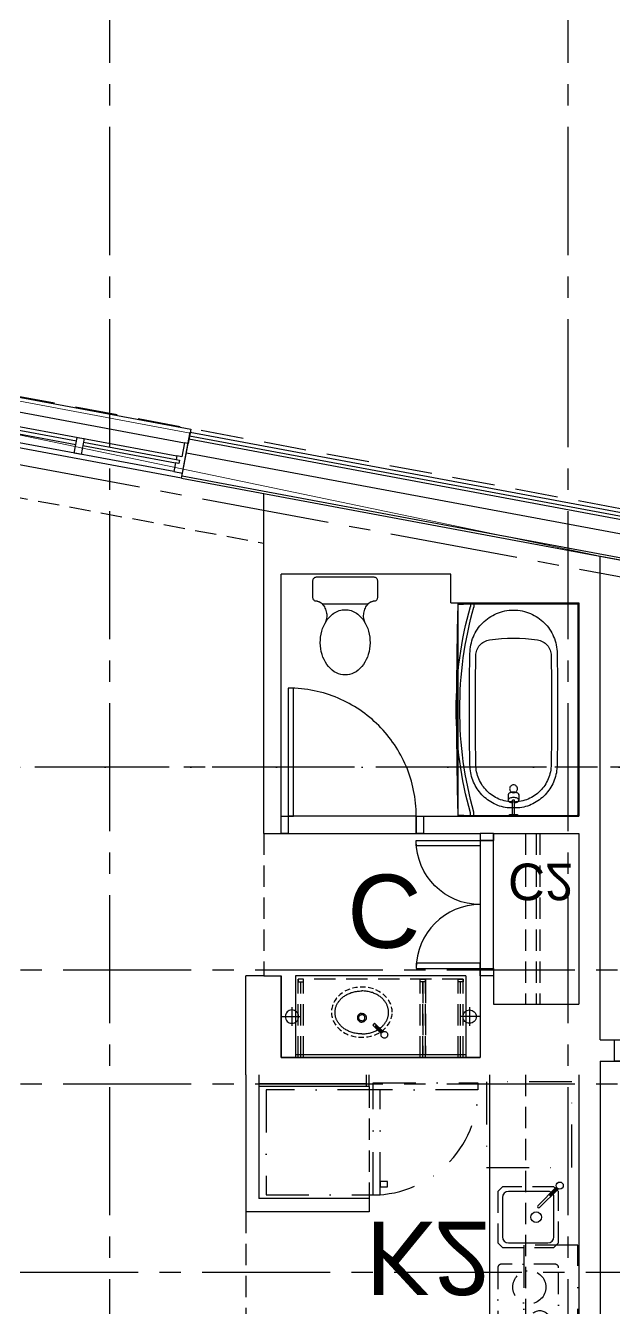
# Model space of a CAD drawing. Header units: inches. Extents: x 5931 to 10048, y 0 to 3185.
# Drawn here: x 9202.3 to 9368, y 1521.1 to 1881.8 of the extents above; entities that cross this region are included whole.
import ezdxf
from ezdxf.xclip import XClip

# ---------------------------------------------------------------- set-up
doc = ezdxf.new("R2010")
doc.units = ezdxf.units.IN
doc.header["$LTSCALE"] = 48
doc.header["$MEASUREMENT"] = 0
doc.header["$XCLIPFRAME"] = 0
for name, pattern in [('CENTER2', [1.125, 0.75, -0.125, 0.125, -0.125]), ('DASHDOT2', [0.5, 0.25, -0.125, 0, -0.125]), ('HIDDEN', [0.375, 0.25, -0.125]), ('HIDDEN2', [0.1875, 0.125, -0.0625])]:
    doc.linetypes.add(name, pattern=pattern)
for name, color, linetype in [('_0_Objects', 8, 'Continuous'), ('A-Door', 8, 'Continuous'), ('A-Door-Head', 8, 'Continuous'), ('A-Eqpm', 8, 'Continuous'), ('A-Eqpm-NIC', 8, 'DASHDOT2'), ('A-Flor-Case', 8, 'Continuous'), ('A-Flor-Case-Hidden', 8, 'HIDDEN2'), ('A-Flor-Ovhd', 8, 'HIDDEN2'), ('A-Flor-Pfix', 8, 'Continuous'), ('A-Flor-Soffit', 8, 'HIDDEN2'), ('A-Flor-Spcl', 8, 'Continuous'), ('A-Flor-Wall Mtd Fixture', 8, 'Continuous'), ('A-Glaz', 8, 'Continuous'), ('A-Glaz-Sill', 8, 'Continuous'), ('A-Grid(3-32)', 8, 'CENTER2'), ('A-Site-Setback', 8, 'HIDDEN'), ('A-Wall-Full', 8, 'Continuous'), ('A-Wall-Hatch', 8, 'Continuous'), ('Zoning Envelope', 8, 'DASHDOT2')]:
    doc.layers.add(name, color=color, linetype=linetype)
doc.layers.add('G-Anno-Nplt', color=8, linetype='Continuous', lineweight=18, plot=False)
doc.layers.add('G-Anno-View', color=8, linetype='Continuous', lineweight=18, plot=False)
doc.styles.add('G1DIM', font='arial.ttf')
doc.dimstyles.new('Aec-Arch-I-96', dxfattribs={"dimscale": 96, "dimtxt": 0.09375, "dimasz": 0.0625, "dimexe": 0.0625, "dimexo": 0.0625, "dimgap": 0.03125, "dimtad": 1, "dimdec": 3, "dimzin": 3, "dimdsep": 46, "dimlunit": 4, "dimtxsty": 'G1DIM', "dimblk": 'ARCHTICK', "dimcen": 0.09375, "dimclrd": 256, "dimclre": 256, "dimclrt": 256, "dimazin": 2, "dimtfac": 0.75, "dimtdec": 3, "dimtix": 1, "dimtmove": 2, "dimatfit": 2, "dimldrblk": 'OPEN90', "dimfxl": 0.0625, "dimtolj": 1, "dimtzin": 0, "dimarcsym": 0})

# ---------------------------------------------------------------- blocks, each defined once
blk = doc.blocks.new('EXTERIOR WINDOW 3')
at = {"layer": 'A-Glaz'}
for p, q in [((5692.999373100618, -8445.750000000036), (5692.999373100618, -8419.250358011144)), ((5693.999373100618, -8445.750000000036), (5693.999373100618, -8419.250358011144)), ((5694.999373100618, -8474.249641988928), (5694.999373100618, -8419.250358011144)), ((5692.999373100618, -8474.249641988925), (5692.999373100618, -8447.750000000036)), ((5693.999373100618, -8474.249641988925), (5693.999373100618, -8447.750000000036))]:
    blk.add_line(p, q, dxfattribs=at)
for points in [[(5692.999373100618, -8419.250358011144), (5690.499373100618, -8419.250358011144), (5690.499373100618, -8416.750000000036), (5698.999179482962, -8416.750558880009), (5698.999098205593, -8417.750365818822), (5694.999373100618, -8417.750365818822), (5694.999373100618, -8419.250358011144), (5693.999373100618, -8419.250358011144), (5693.999373100618, -8418.250358011144), (5692.999373100618, -8418.250358011144), (5692.999373100618, -8419.250358011144)], [(5692.999373100618, -8474.249641988928), (5690.499373100618, -8474.249641988928), (5690.499373100618, -8476.750000000036), (5698.999179482962, -8476.749441120064), (5698.999098205593, -8475.749634181251), (5694.999373100618, -8475.749634181251), (5694.999373100618, -8474.249641988928), (5693.999373100618, -8474.249641988928), (5693.999373100618, -8475.249641988928), (5692.999373100618, -8475.249641988928), (5692.999373100618, -8474.249641988928)]]:
    blk.add_lwpolyline(points, dxfattribs=at)
blk.add_lwpolyline([(5690.499373100618, -8445.750000000036), (5690.499373100618, -8447.750000000036), (5694.999373100618, -8447.750000000036), (5694.999373100618, -8445.750000000036)], close=True, dxfattribs=at)
at = {"layer": 'A-Glaz-Sill'}
for p, q in [((5689.124364021885, -8416.750000000036), (5689.124396693198, -8476.750000000036)), ((5698.999098205593, -8475.749634181251), (5698.999182153915, -8417.750365818822)), ((5690.499373100618, -8419.250358011144), (5690.499373100618, -8474.249641988928))]:
    blk.add_line(p, q, dxfattribs=at)
blk.add_lwpolyline([(5698.999179482962, -8476.749441120064), (5703.124373531378, -8476.749441120064), (5703.124354512393, -8416.75066049537), (5698.999179482962, -8416.750558880009)], dxfattribs=at)
blk = doc.blocks.new('1ST FLOOR CORE & SHELL')
at = {"layer": 'A-Wall-Full'}
for p, q in [((5230.738374128357, -8287.467772672837), (5233.143353076368, -8274.564993853543)), ((5233.143353076368, -8274.564993853543), (5702.249396693202, -8362.00276017381)), ((5230.738374128356, -8287.46777267284), (5689.124396693202, -8372.907409341089))]:
    blk.add_line(p, q, dxfattribs=at)
at = {"layer": 'A-Wall-Hatch'}
for p, q in [((5232.799784655223, -8276.408247970585), (5700.374396693202, -8363.560567197706)), ((5232.960116585091, -8275.548062715965), (5701.249396693202, -8362.833590586555)), ((5232.066838690116, -8280.340523420273), (5696.374396693202, -8366.883888848697)), ((5230.852896935407, -8286.85335463382), (5689.749396693194, -8372.388140333127))]:
    blk.add_line(p, q, dxfattribs=at)
at = {"xscale": -0.9999999999999967, "rotation": 259.4416848288299}
blk.add_blockref('EXTERIOR WINDOW 3', (12462.53029675806, -15422.52223494542), dxfattribs=at)
blk = doc.blocks.new('1ST FLOOR - STRUCTURAL GRID')
at = {"layer": 'A-Grid(3-32)'}
for p, q in [((5210.499396693041, -9520.748838841124), (5210.499396693041, -7426.007197794599)), ((5339.499396693043, -9520.748838841124), (5339.499396693041, -7426.007197794599)), ((2104.499396678264, -7709.465475131517), (5912.499396678264, -8419.247450184206)), ((5927.384439320809, -8368.750000000002), (2104.499396678264, -8368.750000000002)), ((2119.384439320826, -8425.750000000013), (5912.499396678271, -8425.750000000013)), ((2119.384439320828, -8457.750000000015), (5912.499396678271, -8457.750000000015)), ((2104.499396678264, -8510.750016335682), (5927.384439320809, -8510.750016335682))]:
    blk.add_line(p, q, dxfattribs=at)
blk = doc.blocks.new('King Suite 2')
at = {"layer": 'A-Door'}
blk.add_lwpolyline([(-64.00000010879376, 194.3025000000098), (-66.00000010879376, 194.3025000000098), (-66.00000010879376, 200.3025000000098), (-64.00000010879376, 200.3025000000098)], close=True, dxfattribs=at)
at = {"layer": 'A-Wall-Full'}
for p, q in [((-70.0000001087974, 200.3025000000098), (-70.0000001087974, 336.3324765122643)), ((-70.00000010879376, 200.3025000000098), (-64.00000010879376, 200.3025000000098)), ((-69.99999999999636, 194.3025000000098), (-64.00000010879376, 194.3025000000098)), ((-69.99999999999636, 194.3025000000098), (-70.00000010880467, 100.9999998114872))]:
    blk.add_line(p, q, dxfattribs=at)
at = {"layer": 'G-Anno-Nplt'}
blk.add_line((-72.99999999999636, 336.8916534681293), (259.2842019192631, 274.9564283848676), dxfattribs=at)
blk = doc.blocks.new('refrigerator')
blk.add_line((-30.125, 0), (-30.125, -29.5))
for points in [[(-32.125, -29.5), (0, -29.5), (0, 0), (-32.125, 0)], [(-34.125, -3.75), (-32.125, -3.75), (-32.125, -2.25), (-34.125, -2.25)], [(-59.62500000000008, -31.5), (-59.62500000000008, -29.5), (-30.12500000000008, -29.5), (-30.12500000000008, -31.5)]]:
    blk.add_lwpolyline(points, close=True)
blk.add_arc((-30.12500000000008, -29.5), 29.5, 89.9999999999998, 183.8874415421603)
blk = doc.blocks.new('kitchen faucet')
for p, q in [((0.9270248108869579, 0.375), (8.375, 0.375)), ((1, 0.125), (4, 0.125)), ((4, -0.125), (4, 0.125)), ((0.9270248108869579, -0.375), (8.375, -0.375)), ((1, -0.125), (4, -0.125))]:
    blk.add_line(p, q)
blk.add_circle((0, 0), 1)
blk.add_arc((8.375, 0), 0.3749999999999999, 270, 90)
blk = doc.blocks.new('kitchen sink')
blk.add_lwpolyline([(-14.94352743241843, -6.97385751830825, 0.1433289715802879), (-14, -7.25), (-3, -7.25, 0.414213562373095), (-1.25, -5.5), (-1.25, 5.5, 0.414213562373095), (-3, 7.25), (-14, 7.25, 0.414213562373095), (-15.75, 5.5), (-15.75, -5.5, 0.1433289715802932), (-15.47385751830827, -6.443527432418477, 0.1433289715802932)], format="xyb")
blk.add_circle((-10.75, 0), 1.5)
at = {"layer": 'A-Flor-Case-Hidden'}
for p, q in [((-15.75, 8.5), (-17, 7.25)), ((-1.25, 8.5), (0, 7.25)), ((-16.6401650429449, -7.609834957055), (-17, -7.25)), ((-15.75, -8.5), (-16.10983495705516, -8.140165042944773)), ((-1.25, -8.5), (0, -7.25))]:
    blk.add_line(p, q, dxfattribs=at)
for points in [[(-17, 7.25), (-17, -7.25)], [(-1.25, 8.5), (-15.75000000000001, 8.5)], [(0, -7.25), (0, 7.25)], [(-15.75, -8.5), (-1.25, -8.5)]]:
    blk.add_lwpolyline(points, dxfattribs=at)
at = {"rotation": 45.00000000000001}
blk.add_blockref('kitchen faucet', (-17.375, -8.875), dxfattribs=at)
blk = doc.blocks.new('cooktop')
at = {"ltscale": 0.5}
blk.add_lwpolyline([(-7.5625, -21.5), (7.5625, -21.5, 0.414213562373095), (8.5625, -20.5), (8.5625, -1, 0.414213562373095), (7.5625, 0), (-7.5625, 0, 0.414213562373095), (-8.5625, -1), (-8.5625, -20.5, 0.414213562373095)], format="xyb", close=True, dxfattribs=at)
for centre, radius in [((-3.272838357697431, -5.46857169271675), 3), ((6.323797393350439, -3.40167314921996), 0.75), ((6.323797393350439, -6.241313674500589), 0.75), ((-0.3137133851775005, -15.04573224458431), 4.655318865639856)]:
    blk.add_circle(centre, radius, dxfattribs=at)
blk = doc.blocks.new('_ArchTick')
at = {"linetype": 'ByBlock', "const_width": 0.15}
blk.add_lwpolyline([(-0.5, -0.5), (0.5, 0.5)], dxfattribs=at)
blk = doc.blocks.new('*D312')
at = {"layer": 'Defpoints', "transparency": 16777216}
for p in [(-90.00000000001455, 34.74999999999091), (-59.00000000001455, 34.87499999996908), (-59.00000000001455, 25.02093548732591)]:
    blk.add_point(p, dxfattribs=at)
at = {"layer": 'G-Anno-Nplt', "lineweight": -2, "transparency": 16777216}
for p, q in [((-90.00000000001455, 33.24999999999091), (-90.00000000001455, 23.52093548732591)), ((-59.00000000001455, 33.37499999996908), (-59.00000000001455, 23.52093548732591)), ((-90.00000000001455, 25.02093548732591), (-59.00000000001455, 25.02093548732591))]:
    blk.add_line(p, q, dxfattribs=at)
at = {"layer": 'G-Anno-Nplt', "lineweight": -2, "transparency": 16777216, "xscale": 1.5, "yscale": 1.5, "zscale": 1.5, "rotation": 180}
blk.add_blockref('_ArchTick', (-90.00000000001455, 25.02093548732591), dxfattribs=at)
at = {"layer": 'G-Anno-Nplt', "lineweight": -2, "transparency": 16777216, "xscale": 1.5, "yscale": 1.5, "zscale": 1.5}
blk.add_blockref('_ArchTick', (-59.00000000001455, 25.02093548732591), dxfattribs=at)
at = {"layer": 'G-Anno-Nplt', "transparency": 16777216, "insert": (-74.50000000001455, 26.90053985294665), "char_height": 2.25, "attachment_point": 5, "style": 'G1DIM'}
blk.add_mtext('\\A1;2\'-7"', dxfattribs=at)
blk = doc.blocks.new('_Open90')
at = {"linetype": 'ByBlock', "lineweight": -2}
for p, q in [((0, 0), (-1, 0)), ((-0.5, 0.5), (0, 0)), ((0, 0), (-0.5, -0.5))]:
    blk.add_line(p, q, dxfattribs=at)
blk = doc.blocks.new('*D313')
at = {"layer": 'Defpoints', "transparency": 16777216}
for p in [(-59.00000000001455, 34.74999999999272), (-24.99999999998727, 34.75000000000364), (-24.99999999998727, 25.02093548732591)]:
    blk.add_point(p, dxfattribs=at)
at = {"layer": 'G-Anno-Nplt', "lineweight": -2, "transparency": 16777216}
for p, q in [((-59.00000000001455, 33.24999999999272), (-59.00000000001455, 23.52093548732591)), ((-24.99999999998727, 33.25000000000364), (-24.99999999998727, 23.52093548732591)), ((-59.00000000001455, 25.02093548732591), (-24.99999999998727, 25.02093548732591))]:
    blk.add_line(p, q, dxfattribs=at)
at = {"layer": 'G-Anno-Nplt', "lineweight": -2, "transparency": 16777216, "xscale": 1.5, "yscale": 1.5, "zscale": 1.5, "rotation": 180}
blk.add_blockref('_ArchTick', (-59.00000000001455, 25.02093548732591), dxfattribs=at)
at = {"layer": 'G-Anno-Nplt', "lineweight": -2, "transparency": 16777216, "xscale": 1.5, "yscale": 1.5, "zscale": 1.5}
blk.add_blockref('_ArchTick', (-24.99999999998727, 25.02093548732591), dxfattribs=at)
at = {"layer": 'G-Anno-Nplt', "transparency": 16777216, "insert": (-42.00000000000091, 26.91972470969972), "char_height": 2.25, "attachment_point": 5, "style": 'G1DIM'}
blk.add_mtext('\\A1;2\'-10"', dxfattribs=at)
blk = doc.blocks.new('*D314')
at = {"layer": 'Defpoints', "transparency": 16777216}
for p in [(-59.00000000001637, 34.74999999999272), (-65.8420733913299, 1.938201646952453e-15), (-59.00000000001637, 0)]:
    blk.add_point(p, dxfattribs=at)
at = {"layer": 'G-Anno-Nplt', "lineweight": -2, "transparency": 16777216}
for p, q in [((-60.50000000001637, 34.74999999999272), (-67.34207339132989, 34.74999999999272)), ((-65.84207339132989, 34.74999999999272), (-65.8420733913299, 1.938201646952453e-15)), ((-60.50000000001637, 4.249154173235983e-16), (-67.3420733913299, 2.363117064276051e-15))]:
    blk.add_line(p, q, dxfattribs=at)
at = {"layer": 'G-Anno-Nplt', "lineweight": -2, "transparency": 16777216, "xscale": 1.5, "yscale": 1.5, "zscale": 1.5}
for p, rotation in [((-65.84207339132989, 34.74999999999272), 90), ((-65.8420733913299, 1.938201646952453e-15), 270)]:
    blk.add_blockref('_ArchTick', p, dxfattribs=dict(at, rotation=rotation))
at = {"layer": 'G-Anno-Nplt', "transparency": 16777216, "insert": (-68.59842571056592, 17.37499999999635), "char_height": 2.25, "attachment_point": 5, "rotation": 90, "style": 'G1DIM'}
blk.add_mtext('\\A1;2\'-10{\\H0.750000x;\\S3/4;}"', dxfattribs=at)
blk = doc.blocks.new('*D315')
at = {"layer": 'Defpoints', "transparency": 16777216}
for p in [(-24.99999999998727, 25.02093548732591), (1.818989403545856e-12, 25.02093548732591), (1.818989403545856e-12, 25.02093548732591)]:
    blk.add_point(p, dxfattribs=at)
at = {"layer": 'G-Anno-Nplt', "lineweight": -2, "transparency": 16777216}
blk.add_line((-24.99999999998727, 25.02093548732591), (1.818989403545856e-12, 25.02093548732591), dxfattribs=at)
at = {"layer": 'G-Anno-Nplt', "lineweight": -2, "transparency": 16777216, "xscale": 1.5, "yscale": 1.5, "zscale": 1.5, "rotation": 180}
blk.add_blockref('_ArchTick', (-24.99999999998727, 25.02093548732591), dxfattribs=at)
at = {"layer": 'G-Anno-Nplt', "lineweight": -2, "transparency": 16777216, "xscale": 1.5, "yscale": 1.5, "zscale": 1.5}
blk.add_blockref('_ArchTick', (1.818989403545856e-12, 25.02093548732591), dxfattribs=at)
at = {"layer": 'G-Anno-Nplt', "transparency": 16777216, "insert": (-12.49999999999272, 26.90053985294665), "char_height": 2.25, "attachment_point": 5, "style": 'G1DIM'}
blk.add_mtext('\\A1;2\'-1"', dxfattribs=at)
blk = doc.blocks.new('*D316')
at = {"layer": 'Defpoints', "transparency": 16777216}
for p in [(3.637978807091713e-12, 78), (0, 0), (6.357421104847162, -1.800910827911989e-15)]:
    blk.add_point(p, dxfattribs=at)
at = {"layer": 'G-Anno-Nplt', "lineweight": -2, "transparency": 16777216}
for p, q in [((1.500000000003638, 78), (7.85742110484718, 78)), ((6.35742110484718, 78), (6.357421104847162, -1.800910827911989e-15)), ((1.5, -4.249154173235984e-16), (7.857421104847162, -2.225826245235588e-15))]:
    blk.add_line(p, q, dxfattribs=at)
at = {"layer": 'G-Anno-Nplt', "lineweight": -2, "transparency": 16777216, "xscale": 1.5, "yscale": 1.5, "zscale": 1.5}
for p, rotation in [((6.35742110484718, 78), 90), ((6.357421104847162, -1.800910827911989e-15), 270)]:
    blk.add_blockref('_ArchTick', p, dxfattribs=dict(at, rotation=rotation))
at = {"layer": 'G-Anno-Nplt', "transparency": 16777216, "insert": (4.458631882473359, 39), "char_height": 2.25, "attachment_point": 5, "rotation": 90, "style": 'G1DIM'}
blk.add_mtext('\\A1;6\'-6"', dxfattribs=at)
blk = doc.blocks.new('shower head')
for p, q in [((0.5, 0.25), (4.482786857688097, 0.2500000000025011)), ((6.042794623776771, 1.495401227292405), (4.497995862483094, 1.499996866363063)), ((0.4999999999999858, -0.25), (4.481603635898281, -0.2499999999974989)), ((6.022975186829711, -1.504237855005158), (4.491655762012087, -1.49999551940391))]:
    blk.add_line(p, q)
blk.add_lwpolyline([(0, -1.125), (0.5, -1.125), (0.5, 1.125), (0, 1.125)], close=True)
at = {"extrusion": (0, 0, -1)}
for centre, start_param, end_param in [((4.495311645545527, 4.547473508864641e-12), 4.878707650173357, 10.82699609266944), ((6.024385509791543, -0.004243297665425416), 6.26599830275396, 9.430838783973222)]:
    blk.add_ellipse(centre, major_axis=(0.003503243768375877, 1.499995909088731), ratio=0.4837345158988923, start_param=start_param, end_param=end_param, dxfattribs=at)
blk.add_open_spline([(4.482786857688097, 0.2500000000022737), (4.487319177958213, 0.2047685365964753), (4.490775320784849, 0.1591643370102247), (4.492874271991624, 0.1130900714290419), (4.49631322013704, 0.03760141325528821), (4.49610892864554, -0.0391490881536356), (4.492268892784622, -0.1146035032752479), (4.489949600694501, -0.1601762100142423), (4.486304033328622, -0.2052761202571673), (4.481603635898253, -0.2499999999977263)], degree=3, knots=[7.633998918920588, 7.633998918920588, 7.633998918920588, 7.633998918920588, 7.755289448368348, 7.755289448368348, 7.755289448368348, 7.954013382471494, 7.954013382471494, 7.954013382471494, 8.074038003380691, 8.074038003380691, 8.074038003380691, 8.074038003380691])
blk = doc.blocks.new('shower curtain rod')
for p, q in [((-59.75000000000003, 0), (-60.00000000000003, 0)), ((-59.75000000000003, -2.5), (-59.75000000000003, 0)), ((-0.25, 0), (0, 0)), ((-0.25, -2.5), (-0.25, 0)), ((-59.75000000000003, -2.5), (-60.00000000000003, -2.5)), ((-59.75000000000003, -0.75), (-58.85741635384332, -0.75)), ((-59.75000000000003, -1.75), (-59.00000000000003, -1.75)), ((-0.25, -0.75), (-1.142583646156709, -0.75)), ((-0.25, -1.75), (-1, -1.75)), ((-0.25, -2.5), (0, -2.5))]:
    blk.add_line(p, q)
for centre, radius, start, end in [((-30, 101.3749999999964), 107.1249999999963, 254.2933733959757, 285.7066266040243), ((-30, 101.3438098274019), 106.0938098274015, 254.2167428464521, 285.7832571535479)]:
    blk.add_arc(centre, radius, start, end)
blk = doc.blocks.new('tub plan')
for p, q in [((0.1186772362539159, -32.2490343565205), (0.1186772362539159, -0.3061772362543707)), ((59.44017723625393, -0.1186772362525517), (0.3061772362539159, -0.1186772362525517)), ((59.62767723625393, -32.2490343565205), (59.62767723625393, -0.3061772362525517)), ((2.248177236253923, -16.49817723625347), (2.248177236253923, -19.99817723625347)), ((0.1856772362539232, -33.8624539315515), (0.1856772362539232, -32.3624539315515)), ((59.56067723625392, -33.8624539315515), (59.56067723625392, -32.36245393154968)), ((-0.06682276374613139, -33.87317723625347), (59.81317723625398, -33.87317723625347))]:
    blk.add_line(p, q)
blk.add_circle((7.623177236253923, -18.24817723625347), 1.09375)
for centre, radius, start, end in [((0.3061772362539159, -0.3061772362525517), 0.1875, 90, 180), ((59.44017723625393, -0.3061772362525517), 0.1875, 0, 90), ((14.37253288923603, -18.24817723625347), 12.25, 90, 171.7867892982753), ((29.9978550627452, -982.4762710983778), 976.6031018206083, 89.08324762313381, 90.91675237686617), ((45.62317723625392, -18.24817723625347), 12.25, 270, 90), ((14.49817723625392, -18.24817723625347), 10.59, 90, 180), ((29.7721445424495, -940.7311558983056), 933.1979841312053, 89.06217870603106, 90.93782129396892), ((45.04611184864689, -12.15817723625332), 4.5, 8.047846247277965, 90), ((1.97452144383351, -18.24817723625347), 48, 351.952153752722, 8.047846247277965), ((14.37253288923603, -18.24817723625347), 12.25, 188.2132107017247, 270), ((14.49817723625392, -18.24817723625347), 10.59, 180, 270), ((45.04611184864689, -24.33817723625361), 4.5, 270, 351.952153752722), ((29.7721445424495, 904.2348014257987), 933.1979841312053, 269.0621787060311, 270.9378212939689), ((0.2481772362539232, -32.2490343565205), 0.1295, 180, 241.1429827185196), ((29.9978550627452, 945.9799166258708), 976.6031018206083, 269.0832476231338, 270.9167523768662), ((59.49817723625392, -32.2490343565205), 0.1295, 298.8570172814803, 0), ((0.248677236254025, -33.68717723625377), 0.13, 246.639862877424, 270), ((29.87317723625392, 1136.1268227649), 1170.375000001152, 268.5495514018816, 271.4504485981185), ((59.81317723625398, -33.81317723625398), 0.06, 270, 0)]:
    blk.add_arc(centre, radius, start, end)
at = {"layer": 'A-Flor-Pfix'}
blk.add_blockref('shower head', (-0.06682276374522189, -18.24817723625347), dxfattribs=at)
at = {"layer": 'A-Flor-Spcl'}
blk.add_blockref('shower curtain rod', (59.87317723625347, -28.62317723625347), dxfattribs=at)
blk = doc.blocks.new('Toiliet American Std Cadet Pro')
for p, q in [((-6.8458210762401e-06, 8.062500000000682), (6.84582104781839e-06, -8.062500000000455)), ((5.839921660070786, 9.062505791591093), (0.9999923428219972, 9.062500811356813)), ((6.839922910565974, 7.896269271069514), (6.83992247142703, 8.062506602947906)), ((7.531675966204034, 6.5162270408739), (6.99574209232037, 7.360211553805357)), ((7.687504852041457, -5.98014813940199), (7.68749514795843, 5.980169323609744)), ((6.995754035816532, -7.360191492113245), (7.531686540155164, -6.516206109515224)), ((1.000007657177292, -9.062499188643415), (5.839936974426081, -9.062494208408907)), ((6.839936163069183, -8.062493397052776), (6.839935723930012, -7.896249462226478))]:
    blk.add_line(p, q)
for centre, radius, start, end in [((0.9999931541785827, 8.062500811357268), 0.9999999999999999, 90.00004648730803, 180.000046487308), ((5.839922471427371, 8.06250579159132), 0.9999999999999999, 4.648730802774381e-05, 90.00004648730803), ((7.839922910565861, 7.896270082426099), 1.00000000000023, 180.000046487282, 212.4157267287875), ((6.687495147958543, 5.980168512253158), 1.000000000000227, 4.648730802774381e-05, 32.4157267288182), ((10.88910110862361, 10.10133413929634), 4.911750858309969, 226.878355171493, 295.5830616127054), ((10.88911725706632, -10.10130787825301), 4.911750778598119, 64.4170277726952, 133.1217347887163), ((6.687504852041769, -5.98014895075903), 0.999999999999916, 327.5843662458179, 4.648730802774381e-05), ((1.000006845820707, -8.06249918864387), 0.9999999999999999, 180.000046487308, 270.000046487308), ((5.839936163069495, -8.062494208409362), 0.9999999999999999, 270.000046487308, 4.648730802774381e-05), ((7.839935723929699, -7.896248650869893), 0.9999999999999999, 147.5843662458017, 180.000046487308)]:
    blk.add_arc(centre, radius, start, end)
for major_axis, ratio, start_param, end_param in [((9.174326882969053, 7.44365080935051e-06), 0.762998756125892, 4.086016556575147, 8.480354057783977), ((9.174326882969057, 7.44365076045988e-06), 0.7629987561258906, 2.197168750605836, 4.086016556577484)]:
    blk.add_ellipse((18.38817311703089, 1.911255458253436e-05), major_axis=major_axis, ratio=ratio, start_param=start_param, end_param=end_param)
blk = doc.blocks.new('wall sconce')
for p, q in [((-1, 0), (4.625, 0)), ((2, -2.625), (2, 2.625))]:
    blk.add_line(p, q)
blk.add_circle((2, 0), 1.875)
blk = doc.blocks.new('sink1915rear')
for p, q in [((-6.004823403472336, -4.539642394007879), (-3.607189023905249, -6.937276773574965)), ((-5.778622522350549, -4.412289884536392), (-3.960742414498522, -6.230169992388417)), ((-5.601845827053911, -4.235513189239756), (-3.783965719201888, -6.05339329709178)), ((-5.474493317582425, -4.009312308117968), (-3.076858938015338, -6.406946687685053)), ((-3.960742414498522, -6.230169992388417), (-3.783965719201888, -6.05339329709178)), ((-3.607189023905249, -6.937276773574965), (-3.076858938015338, -6.406946687685053))]:
    blk.add_line(p, q)
blk.add_circle((-6.347227801003122, -3.666907910587183), 0.9375)
for points, knots in [([(-5.068493935649283, -5.475971861836875), (-5.158453843785232, -5.541295895701818), (-5.499234016115146, -5.801062842462793), (-6.033423511483338, -6.293099343300849), (-6.597211587900805, -6.98617685947119), (-7.025952191445331, -7.708484889703257), (-7.324374776655734, -8.448638472511954), (-7.500775518326225, -9.197108066528614), (-7.559659323057947, -9.949188037262637), (-7.500745584228877, -10.70145636589178), (-7.324216297325545, -11.45046201719007), (-7.025472792042468, -12.19140276557655), (-6.596190983354095, -12.91461983421322), (-6.031694278158003, -13.60861709277041), (-5.327277413640399, -14.25751553891327), (-4.481233270928467, -14.83824198700177), (-3.502784771569392, -15.32976732019944), (-2.408215916333365, -15.70215543521141), (-1.22713508602255, -15.94594164893018), (-0.4117005270669409, -15.97701054819682), (0.0004589975065272256, -15.99271425195836)], [5.387657404741645, 5.387657404741645, 5.387657404741645, 5.387657404741645, 5.720939566022763, 6.671914558966629, 7.558930469905226, 8.391938934834847, 9.182353751364623, 9.94385050592812, 10.6900528230439, 11.43645772895954, 12.19852389533066, 12.98981513865818, 13.82391691069281, 14.71212740683209, 15.6642881085877, 16.68723626789985, 17.78085518532396, 18.93843724306726, 20.14741629025649, 21.38303016869123, 21.38303016869123, 21.38303016869123, 21.38303016869123]), ([(0.0004528601065345583, -3.91076877255836), (-0.4126250764766866, -3.926481334309422), (-1.229345721615267, -3.957547562818874), (-2.411726861462984, -4.201425570674523), (-3.481891077401134, -4.565371331874287), (-4.132568998395769, -4.888289128985303), (-4.42554070006971, -5.058264925630697)], [0, 0, 0, 0, 1.238365004979438, 2.448444170486671, 3.606048187069407, 4.621257040060851, 4.621257040060851, 4.621257040060851, 4.621257040060851])]:
    blk.add_open_spline(points, degree=3, knots=knots)
for points in [[(0.0001532756065358853, -9.702288986758358), (-0.4781987342934713, -9.607139346958359), (-0.8837266100934755, -9.336176053958358), (-1.154693306093471, -8.930650118958358), (-1.249846724393464, -8.452298014358359), (-1.154698973993476, -7.973941538058359), (-0.8837337915934711, -7.568409100958359), (-0.4782032952934685, -7.297440515658359), (0.0001532756065358853, -7.20228898665836)], [(0.0001532756065358853, -9.702288986758358), (0.4785052856065306, -9.607139346958359), (0.8840331614065349, -9.336176053958358), (1.154999857306535, -8.930650118958358), (1.250153275606536, -8.452298014358359), (1.155005525206533, -7.973941538058359), (0.8840403429065304, -7.568409100958359), (0.4785098466065278, -7.297440515658359), (0.0001532756065358853, -7.20228898665836)], [(0.0004528598065292044, -3.910768090758356), (1.235398677506524, -3.992301177658359), (2.421989394306536, -4.229653737358358), (3.51674184070653, -4.605959435758358), (4.492905708806532, -5.097619465258358), (5.333913246206535, -5.678187459458357), (6.032236193606522, -6.323730615858359), (6.590464929406522, -7.013078333958358), (7.014007638706531, -7.730387864458358), (7.308822586206531, -8.463773831658358), (7.482779795906524, -9.205143845458359), (7.540467743906532, -9.949121220958357), (7.482760787506535, -10.69330034585836), (7.308676673006531, -11.43522553545836), (7.013537163906534, -12.16942574765836), (6.589443024006528, -12.88767952865836), (6.030482920006534, -13.57797237235836), (5.331320934106529, -14.22435491845836), (4.489510967006524, -14.80557130815836), (3.512820066106528, -15.29762395235836), (2.418128098406527, -15.67403827005836), (1.232639430006529, -15.91129127545836), (0.000458997406525441, -15.99271460255836)], [(0.0001532816065292764, -7.57728898665836), (-0.3346915431934718, -7.643893076658358), (-0.6185694750934658, -7.833574870258357), (-0.8082429797934694, -8.117445001858357), (-0.8748467242934694, -8.452295324158356), (-0.8082390134934698, -8.787142547058359), (-0.6185644455934707, -9.07100813245836), (-0.3346883527934708, -9.260686218258357), (0.0001532824065293426, -9.32728898665836)], [(0.0001532816065292764, -7.57728898665836), (0.3349980945065312, -7.643893076658358), (0.6188760264065252, -7.833574870258357), (0.8085495311065358, -8.117445001858357), (0.8751532756065359, -8.452295324158356), (0.8085455648065292, -8.787142547058359), (0.61887099690653, -9.07100813245836), (0.3349949041065301, -9.260686218258357), (0.0001532824065293426, -9.32728898665836)]]:
    blk.add_spline(points, degree=3)
at = {"layer": 'A-Flor-Case-Hidden', "linetype": 'HIDDEN2', "ltscale": 0.25, "extrusion": (0, 0, -1)}
blk.add_ellipse((0.0001532769065306638, -10.01428898665836), major_axis=(-8.5625, 0), ratio=0.8248175182481752, dxfattribs=at)
blk = doc.blocks.new('41in Std Vanity')
at = {"layer": 'A-Flor-Case'}
for p, q in [((23.00000000001091, 52), (0, 52)), ((0.7500000000013642, 4), (0.7500000000109139, 52)), ((23.00000000000045, 4), (23.00000000001091, 52)), ((23.00000000000045, 4), (4.547473508864641e-13, 4))]:
    blk.add_line(p, q, dxfattribs=at)
at = {"layer": 'A-Flor-Case-Hidden'}
for p, q in [((0, 51.25), (22.00000000000091, 51.25)), ((0, 50.5), (21.25000000000114, 50.5)), ((22.00000000000091, 4.75), (22.00000000001, 51.125)), ((0, 49.75), (21.25000000000114, 49.75)), ((0, 16.875), (21.25000000000114, 16.875)), ((0, 16.125), (21.25000000000114, 16.125)), ((0, 15.375), (22.00000000000091, 15.375)), ((21.25000000000364, 16.125), (0.750000000003638, 16.125)), ((21.25000000000364, 15.375), (0.750000000003638, 15.375)), ((0, 6.25), (21.25000000000114, 6.25)), ((0, 5.5), (21.25000000000114, 5.5)), ((0, 4.75), (22.00000000000091, 4.75))]:
    blk.add_line(p, q, dxfattribs=at)
for points in [[(21.25000000000114, 49.75), (22.00000000000091, 49.75), (22.00000000000091, 51.25), (21.25000000000114, 51.25)], [(21.25000000000114, 16.875), (22.00000000000091, 16.875), (22.00000000000091, 15.375), (21.25000000000114, 15.375)], [(21.25000000000114, 6.25), (22.00000000000091, 6.25), (22.00000000000091, 4.75), (21.25000000000114, 4.75)]]:
    blk.add_lwpolyline(points, close=True, dxfattribs=at)
at = {"layer": 'A-Wall-Full'}
for p, q in [((0, 0), (0, 56)), ((0, 56), (23.00000000001091, 55.99999999999091)), ((23.00000000001091, 0), (0, 0))]:
    blk.add_line(p, q, dxfattribs=at)
at = {"layer": 'A-Flor-Pfix', "rotation": 90}
blk.add_blockref('sink1915rear', (2.736114859054396, 33.31233616187853), dxfattribs=at)
at = {"layer": 'A-Flor-Wall Mtd Fixture', "xscale": -1, "rotation": 90}
blk.add_blockref('wall sconce', (11.500000000005, 54.99999999999545), dxfattribs=at)
at = {"layer": 'A-Flor-Wall Mtd Fixture', "rotation": 90}
blk.add_blockref('wall sconce', (11.50000000000546, 1), dxfattribs=at)
blk = doc.blocks.new('36in door')
blk.add_lwpolyline([(-1.5, -36), (0, -36), (0, 0), (-1.5, 0)], close=True)
blk.add_arc((0, 0), 36, 180, 270)
blk = doc.blocks.new('*D152')
at = {"layer": 'Defpoints', "transparency": 16777216}
for p in [(4.875, 128.6673080907567), (60.87500000000182, 129.1323576740833), (60.87500000000182, 129.1323576740833)]:
    blk.add_point(p, dxfattribs=at)
at = {"layer": 'G-Anno-Nplt', "lineweight": -2, "transparency": 16777216}
for p, q in [((4.875, 130.1673080907567), (4.875, 130.6323576740833)), ((4.875, 129.1323576740833), (60.87500000000182, 129.1323576740833))]:
    blk.add_line(p, q, dxfattribs=at)
at = {"layer": 'G-Anno-Nplt', "lineweight": -2, "transparency": 16777216, "xscale": 1.5, "yscale": 1.5, "zscale": 1.5, "rotation": 180}
blk.add_blockref('_ArchTick', (4.875, 129.1323576740833), dxfattribs=at)
at = {"layer": 'G-Anno-Nplt', "lineweight": -2, "transparency": 16777216, "xscale": 1.5, "yscale": 1.5, "zscale": 1.5}
blk.add_blockref('_ArchTick', (60.87500000000182, 129.1323576740833), dxfattribs=at)
at = {"layer": 'G-Anno-Nplt', "transparency": 16777216, "insert": (32.87500000000091, 131.0311468964571), "char_height": 2.25, "attachment_point": 5, "style": 'G1DIM'}
blk.add_mtext('\\A1;4\'-8"', dxfattribs=at)
blk = doc.blocks.new('*D153')
at = {"layer": 'Defpoints', "transparency": 16777216}
for p in [(0, 112.875), (0, 72.875), (10.777293295454, 72.875)]:
    blk.add_point(p, dxfattribs=at)
at = {"layer": 'G-Anno-Nplt', "lineweight": -2, "transparency": 16777216}
for p, q in [((1.5, 112.875), (12.27729329545401, 112.875)), ((10.77729329545401, 112.875), (10.777293295454, 72.875)), ((1.5, 72.875), (12.277293295454, 72.875))]:
    blk.add_line(p, q, dxfattribs=at)
at = {"layer": 'G-Anno-Nplt', "lineweight": -2, "transparency": 16777216, "xscale": 1.5, "yscale": 1.5, "zscale": 1.5}
for p, rotation in [((10.77729329545401, 112.875), 90), ((10.777293295454, 72.875), 270)]:
    blk.add_blockref('_ArchTick', p, dxfattribs=dict(at, rotation=rotation))
at = {"layer": 'G-Anno-Nplt', "transparency": 16777216, "insert": (8.877736678810061, 92.875), "char_height": 2.25, "attachment_point": 5, "rotation": 90, "style": 'G1DIM'}
blk.add_mtext('\\A1;3\'-4"', dxfattribs=at)
blk = doc.blocks.new('*D154')
at = {"layer": 'Defpoints', "transparency": 16777216}
for p in [(47.64094214672514, 68), (47.64094214672514, 0), (47.64094214672514, 0)]:
    blk.add_point(p, dxfattribs=at)
at = {"layer": 'G-Anno-Nplt', "lineweight": -2, "transparency": 16777216}
blk.add_line((47.64094214672515, 68), (47.64094214672514, 0), dxfattribs=at)
at = {"layer": 'G-Anno-Nplt', "lineweight": -2, "transparency": 16777216, "xscale": 1.5, "yscale": 1.5, "zscale": 1.5}
for p, rotation in [((47.64094214672515, 68), 90), ((47.64094214672514, 0), 270)]:
    blk.add_blockref('_ArchTick', p, dxfattribs=dict(at, rotation=rotation))
at = {"layer": 'G-Anno-Nplt', "transparency": 16777216, "insert": (45.74215292435133, 34.00000000000001), "char_height": 2.25, "attachment_point": 5, "rotation": 90, "style": 'G1DIM'}
blk.add_mtext('\\A1;5\'-8"', dxfattribs=at)
blk = doc.blocks.new('*D155')
at = {"layer": 'Defpoints', "transparency": 16777216}
for p in [(52.62499999999454, 7.982648200100812), (88.62499999999454, 8.06000000000131), (52.62499999999454, 3.664844981190981)]:
    blk.add_point(p, dxfattribs=at)
at = {"layer": 'G-Anno-Nplt', "lineweight": -2, "transparency": 16777216}
for p, q in [((52.62499999999454, 6.482648200100812), (52.62499999999454, 2.164844981190981)), ((88.62499999999454, 3.664844981190981), (52.62499999999454, 3.664844981190981)), ((88.62499999999454, 6.56000000000131), (88.62499999999454, 2.164844981190981))]:
    blk.add_line(p, q, dxfattribs=at)
at = {"layer": 'G-Anno-Nplt', "lineweight": -2, "transparency": 16777216, "xscale": 1.5, "yscale": 1.5, "zscale": 1.5, "rotation": 180}
blk.add_blockref('_ArchTick', (52.62499999999454, 3.664844981190981), dxfattribs=at)
at = {"layer": 'G-Anno-Nplt', "lineweight": -2, "transparency": 16777216, "xscale": 1.5, "yscale": 1.5, "zscale": 1.5}
blk.add_blockref('_ArchTick', (88.62499999999454, 3.664844981190981), dxfattribs=at)
at = {"layer": 'G-Anno-Nplt', "transparency": 16777216, "insert": (70.62499999999454, 5.564401597834911), "char_height": 2.25, "attachment_point": 5, "style": 'G1DIM'}
blk.add_mtext('\\A1;3\'-0"', dxfattribs=at)
blk = doc.blocks.new('*D156')
at = {"layer": 'Defpoints', "transparency": 16777216}
for p in [(88.62499999999454, 68), (75.42178461838921, 8.060000000001313), (88.62499999999454, 8.06000000000131)]:
    blk.add_point(p, dxfattribs=at)
at = {"layer": 'G-Anno-Nplt', "lineweight": -2, "transparency": 16777216}
for p, q in [((87.12499999999454, 68), (73.92178461838922, 68)), ((75.42178461838922, 68), (75.42178461838921, 8.060000000001313)), ((87.12499999999454, 8.06000000000131), (73.92178461838921, 8.060000000001315))]:
    blk.add_line(p, q, dxfattribs=at)
at = {"layer": 'G-Anno-Nplt', "lineweight": -2, "transparency": 16777216, "xscale": 1.5, "yscale": 1.5, "zscale": 1.5}
for p, rotation in [((75.42178461838922, 68), 90), ((75.42178461838921, 8.060000000001313), 270)]:
    blk.add_blockref('_ArchTick', p, dxfattribs=dict(at, rotation=rotation))
at = {"layer": 'G-Anno-Nplt', "transparency": 16777216, "insert": (73.5229953960154, 38.03000000000066), "char_height": 2.25, "attachment_point": 5, "rotation": 90, "style": 'G1DIM'}
blk.add_mtext('\\A1;5\'-0"', dxfattribs=at)
blk = doc.blocks.new('*D159')
at = {"layer": 'Defpoints', "transparency": 16777216}
for p in [(3.75, -38.13263196619118), (27.74999999999272, -37.66758238286457), (27.74999999999272, -38.13263196618936)]:
    blk.add_point(p, dxfattribs=at)
at = {"layer": 'G-Anno-Nplt', "lineweight": -2, "transparency": 16777216}
for p, q in [((3.75, -36.63263196619118), (3.75, -36.16758238286457)), ((3.75, -37.66758238286457), (27.74999999999272, -37.66758238286457)), ((27.74999999999272, -36.63263196618936), (27.74999999999272, -36.16758238286457))]:
    blk.add_line(p, q, dxfattribs=at)
at = {"layer": 'G-Anno-Nplt', "lineweight": -2, "transparency": 16777216, "xscale": 1.5, "yscale": 1.5, "zscale": 1.5, "rotation": 180}
blk.add_blockref('_ArchTick', (3.75, -37.66758238286457), dxfattribs=at)
at = {"layer": 'G-Anno-Nplt', "lineweight": -2, "transparency": 16777216, "xscale": 1.5, "yscale": 1.5, "zscale": 1.5}
blk.add_blockref('_ArchTick', (27.74999999999272, -37.66758238286457), dxfattribs=at)
at = {"layer": 'G-Anno-Nplt', "transparency": 16777216, "insert": (15.74999999999636, -35.76879316049076), "char_height": 2.25, "attachment_point": 5, "style": 'G1DIM'}
blk.add_mtext('\\A1;2\'-0"', dxfattribs=at)
blk = doc.blocks.new('*D160')
at = {"layer": 'Defpoints', "transparency": 16777216}
for p in [(27.74999999999091, -15), (22.03437236786522, -63), (27.75, -63)]:
    blk.add_point(p, dxfattribs=at)
at = {"layer": 'G-Anno-Nplt', "lineweight": -2, "transparency": 16777216}
for p, q in [((26.24999999999091, -15), (20.53437236786523, -15)), ((22.03437236786523, -15), (22.03437236786522, -63)), ((26.25, -63), (20.53437236786522, -63))]:
    blk.add_line(p, q, dxfattribs=at)
at = {"layer": 'G-Anno-Nplt', "lineweight": -2, "transparency": 16777216, "xscale": 1.5, "yscale": 1.5, "zscale": 1.5}
for p, rotation in [((22.03437236786523, -15), 90), ((22.03437236786522, -63), 270)]:
    blk.add_blockref('_ArchTick', p, dxfattribs=dict(at, rotation=rotation))
at = {"layer": 'G-Anno-Nplt', "transparency": 16777216, "insert": (20.13558314549142, -38.99999999999999), "char_height": 2.25, "attachment_point": 5, "rotation": 90, "style": 'G1DIM'}
blk.add_mtext('\\A1;4\'-0"', dxfattribs=at)
blk = doc.blocks.new('18in door')
blk.add_lwpolyline([(0, 0), (1.5, 0), (1.5, 18), (0, 18)], close=True)
blk.add_arc((0, 0), 18, 0, 90)
blk = doc.blocks.new('Suite Kitchen 1')
at = {"layer": 'A-Eqpm'}
for points in [[(-3, 82.875), (-23, 82.875), (-23, 83.375), (-3, 83.375)], [(-4, 82.875), (-22, 82.875), (-22, 79.375), (-4, 79.375)]]:
    blk.add_lwpolyline(points, close=True, dxfattribs=at)
at = {"layer": 'A-Eqpm-NIC'}
for points in [[(-0.25, 47.875), (-15.5, 47.875), (-15.5, 77.75), (-0.25, 77.75)], [(-1.999999999983629, 2.000000000001819), (-25.99999999998363, 2.000000000001819), (-25.99999999998363, 26.00000000000182), (-1.999999999983629, 26.00000000000182)]]:
    blk.add_lwpolyline(points, close=True, dxfattribs=at)
at = {"layer": 'A-Flor-Case'}
for p, q in [((-25, 77.99999999999272), (-24.99999999997635, -5.456968210637569e-12)), ((-59.00000000001455, 3.249999999990905), (-90.00000000001455, 3.249999999990905)), ((-59.75000000001455, 2.499999999990905), (-90.00000000001455, 2.499999999990905)), ((-59.75000000001455, 3.249999999990905), (-59.75000000001455, 0)), ((-59.00000000001455, 3.249999999990905), (-59.00000000001455, 0))]:
    blk.add_line(p, q, dxfattribs=at)
at = {"layer": 'A-Flor-Ovhd'}
for p, q in [((-14.99999999998727, 1.818989403545856e-12), (-14.99999999998727, 77.75000000000182)), ((-59.00000000001455, 3.249999999990905), (-59.00000000001455, 34.87499999996908))]:
    blk.add_line(p, q, dxfattribs=at)
at = {"layer": 'A-Wall-Full'}
for p, q in [((-26, 82.875), (0, 82.875)), ((-26, 78), (-26, 82.875)), ((-26, 78), (0, 78)), ((0, 0), (0, 78)), ((-93.75000000002365, 0), (-93.75000000002365, 38.50000000000546)), ((-59.00000000001455, 38.49999999999272), (-93.75000000002365, 38.50000000000546)), ((-59.00000000001637, 34.74999999999272), (-59.00000000001455, 38.49999999999272)), ((-59.00000000001637, 34.74999999999272), (-90.00000000001455, 34.74999999999091)), ((-90.00000000001455, 0), (-90.00000000001455, 34.74999999999091)), ((-90.00000000001455, 0), (0, 0))]:
    blk.add_line(p, q, dxfattribs=at)
at = {"layer": 'G-Anno-Nplt'}
blk.add_line((-90.00000000001455, -4.875), (0, -4.875), dxfattribs=at)
at = {"layer": 'A-Eqpm-NIC', "extrusion": (0, 0, -1), "zscale": -1}
for name, p in [('cooktop', (14.24999999999272, 74.75000000000182)), ('refrigerator', (88.00000000001455, 33.74999999999091))]:
    blk.add_blockref(name, p, dxfattribs=at)
at = {"layer": 'A-Flor-Pfix', "extrusion": (0, 0, -1), "zscale": -1}
blk.add_blockref('kitchen sink', (22.74999999999272, 40.00000000000182), dxfattribs=at)
at = {"layer": 'G-Anno-View', "insert": (-60.02669812818203, 61.88749855192509), "char_height": 20.58111220381943, "width": 161.6876703932754, "attachment_point": 1, "style": 'G1DIM'}
blk.add_mtext('K2', dxfattribs=at)
at = {"layer": 'G-Anno-Nplt'}
for base, p1, p2, picture, middle in [((6.357421104847162, -1.800910827911989e-15), (3.637978807091713e-12, 78), (0, 0), '*D316', (4.458631882473359, 39)), ((-65.8420733913299, 1.938201646952453e-15), (-59.00000000001637, 34.74999999999272), (-59.00000000001637, 0), '*D314', (-68.59842571056592, 17.37499999999635))]:
    dim = blk.add_linear_dim(base=base, p1=p1, p2=p2, angle=90, dimstyle='Aec-Arch-I-96', override={"dimscale": 24, "dimsah": 1, "dimclrt": 256}, dxfattribs=at)
    dim.commit()
    dim.dimension.update_dxf_attribs({"geometry": picture, "text_midpoint": middle})
for base, p1, p2, picture, middle in [((-59.00000000001455, 25.02093548732591), (-90.00000000001455, 34.74999999999091), (-59.00000000001455, 34.87499999996908), '*D312', (-74.50000000001455, 26.90053985294665)), ((-24.99999999998727, 25.02093548732591), (-59.00000000001455, 34.74999999999272), (-24.99999999998727, 34.75000000000364), '*D313', (-42.00000000000091, 26.91972470969972)), ((1.818989403545856e-12, 25.02093548732591), (-24.99999999998727, 25.02093548732591), (1.818989403545856e-12, 25.02093548732591), '*D315', (-12.49999999999272, 26.90053985294665))]:
    dim = blk.add_linear_dim(base=base, p1=p1, p2=p2, dimstyle='Aec-Arch-I-96', override={"dimscale": 24, "dimsah": 1, "dimclrt": 256}, dxfattribs=at)
    dim.commit()
    dim.dimension.update_dxf_attribs({"geometry": picture, "text_midpoint": middle})
blk = doc.blocks.new('Suite Vanity and Bath 1')
at = {"layer": 'A-Door'}
for points in [[(6.875, 72.875), (4.875, 72.875), (4.875, 68), (6.875, 68)], [(44.875, 72.875), (42.875, 72.875), (42.875, 68), (44.875, 68)]]:
    blk.add_lwpolyline(points, close=True, dxfattribs=at)
at = {"layer": 'A-Door-Head'}
blk.add_lwpolyline([(6.875, 72.87500000000364), (42.875, 72.87500000000364), (42.875, 68), (6.875, 68)], close=True, dxfattribs=at)
at = {"layer": 'A-Flor-Soffit'}
blk.add_line((0, 72.875), (0, 112.875), dxfattribs=at)
at = {"layer": 'A-Wall-Full'}
for p, q in [((0, 112.875), (0, 135.875)), ((4.875, 135.875), (60.87500000000182, 135.875)), ((4.875, 112.875), (4.875, 135.875)), ((60.87500000000182, 110.875), (60.87500000000182, 135.875)), ((0, 112.875), (4.875, 112.875)), ((0, 72.875), (0, 0)), ((0, 72.875), (6.875, 72.875)), ((6.875, 68), (6.875, 72.875)), ((42.875, 68), (42.875, 72.875)), ((42.875, 72.875), (60.87500000000182, 72.875)), ((4.875, 68), (4.875, 0)), ((4.875, 68), (6.875, 68)), ((42.875, 68), (88.62499999999454, 68)), ((88.62499999999454, 8.06000000000131), (88.62499999999454, 68)), ((52.62499999999454, 8.06000000000131), (52.62499999999454, 0)), ((52.62499999999454, 8.06000000000131), (88.62499999999454, 8.06000000000131)), ((52.62499999999454, 0), (4.875, 0))]:
    blk.add_line(p, q, dxfattribs=at)
at = {"extrusion": (0, 0, -1), "zscale": -1, "rotation": 270}
blk.add_blockref('41in Std Vanity', (-60.875, 135.875), dxfattribs=at)
at = {"layer": 'A-Door', "extrusion": (0, 0, -1), "zscale": -1}
blk.add_blockref('36in door', (-6.875, 68), dxfattribs=at)
at = {"layer": 'A-Flor-Pfix', "extrusion": (0, 0, -1), "xscale": -1, "zscale": -1, "rotation": 90}
blk.add_blockref('tub plan', (-88.49817723624619, 67.93317723625296), dxfattribs=at)
at = {"layer": 'A-Flor-Pfix', "rotation": 90.00004864950782}
blk.add_blockref('Toiliet American Std Cadet Pro', (22.875, 0.75), dxfattribs=at)
at = {"layer": 'G-Anno-View', "insert": (23.44681056815898, 105.0142514065083), "char_height": 20.58111220381943, "width": 161.6876703932754, "attachment_point": 1, "style": 'G1DIM'}
blk.add_mtext('C', dxfattribs=at)
at = {"layer": 'G-Anno-Nplt'}
for base, p1, p2, picture, middle in [((60.87500000000182, 129.1323576740833), (4.875, 128.6673080907567), (60.87500000000182, 129.1323576740833), '*D152', (32.87500000000091, 131.0311468964571)), ((52.62499999999454, 3.664844981190981), (88.62499999999454, 8.06000000000131), (52.62499999999454, 7.982648200100812), '*D155', (70.62499999999454, 5.564401597834911))]:
    dim = blk.add_linear_dim(base=base, p1=p1, p2=p2, dimstyle='Aec-Arch-I-96', override={"dimscale": 24, "dimsah": 1, "dimclrt": 256}, dxfattribs=at)
    dim.commit()
    dim.dimension.update_dxf_attribs({"geometry": picture, "text_midpoint": middle})
for base, p1, p2, picture, middle in [((10.777293295454, 72.875), (0, 112.875), (0, 72.875), '*D153', (8.877736678810061, 92.875)), ((47.64094214672514, 0), (47.64094214672514, 68), (47.64094214672514, 0), '*D154', (45.74215292435133, 34.00000000000001)), ((75.42178461838921, 8.060000000001313), (88.62499999999454, 68), (88.62499999999454, 8.06000000000131), '*D156', (73.5229953960154, 38.03000000000066))]:
    dim = blk.add_linear_dim(base=base, p1=p1, p2=p2, angle=90, dimstyle='Aec-Arch-I-96', override={"dimscale": 24, "dimsah": 1, "dimclrt": 256}, dxfattribs=at)
    dim.commit()
    dim.dimension.update_dxf_attribs({"geometry": picture, "text_midpoint": middle})
blk = doc.blocks.new('Suite Closet 2')
at = {"layer": 'A-Door'}
for points in [[(0, -25), (3.75, -25), (3.75, -23), (0, -23)], [(0, -61), (3.75, -61), (3.75, -63), (0, -63)]]:
    blk.add_lwpolyline(points, close=True, dxfattribs=at)
at = {"layer": 'A-Door-Head'}
blk.add_lwpolyline([(0, -25), (3.75, -25), (3.75, -61), (0, -61)], close=True, dxfattribs=at)
at = {"layer": 'A-Flor-Ovhd'}
for p, q in [((12.75, -63), (12.75000000000182, -15)), ((15.75, -63), (15.75, -15)), ((16.75, -63), (16.74999999999818, -15))]:
    blk.add_line(p, q, dxfattribs=at)
at = {"layer": 'A-Wall-Full'}
for p, q in [((3.75, -15), (27.74999999999091, -15)), ((3.75, -25), (3.75, -15)), ((27.74999999999272, -63), (27.74999999999091, -15)), ((0, -25), (3.75, -25)), ((3.75, -25), (3.75, -23)), ((0, -63), (0, -61)), ((0, -61), (3.75, -61)), ((3.75, -63), (3.75, -61)), ((3.75, -63), (27.75, -63))]:
    blk.add_line(p, q, dxfattribs=at)
at = {"layer": 'A-Door', "extrusion": (0, 0, -1), "zscale": -1, "rotation": 270}
blk.add_blockref('18in door', (0, -25), dxfattribs=at)
at = {"layer": 'A-Door', "rotation": 90}
blk.add_blockref('18in door', (0, -61), dxfattribs=at)
at = {"layer": 'G-Anno-View', "insert": (7.818452382307441, -44.25080669869203), "char_height": 10.29055610190971, "width": 80.84383519663768, "attachment_point": 1, "style": 'G1DIM'}
blk.add_mtext('C2', dxfattribs=at)
at = {"layer": 'G-Anno-Nplt'}
dim = blk.add_linear_dim(base=(22.03437236786522, -63), p1=(27.74999999999091, -15), p2=(27.75, -63), angle=90, dimstyle='Aec-Arch-I-96', override={"dimscale": 24, "dimsah": 1, "dimclrt": 256}, dxfattribs=at)
dim.commit()
dim.dimension.update_dxf_attribs({"geometry": '*D160', "text_midpoint": (20.13558314549142, -38.99999999999999)})
dim = blk.add_linear_dim(base=(27.74999999999272, -37.66758238286457), p1=(3.75, -38.13263196619118), p2=(27.74999999999272, -38.13263196618936), dimstyle='Aec-Arch-I-96', override={"dimscale": 24, "dimsah": 1, "dimclrt": 256}, dxfattribs=at)
dim.commit()
dim.dimension.update_dxf_attribs({"geometry": '*D159', "text_midpoint": (15.74999999999636, -35.76879316049076)})
blk = doc.blocks.new('King Studio 8')
at = {"layer": 'A-Flor-Soffit'}
for p, q in [((78.22387195896044, 307.0691377013427), (185.9999998912081, 286.9804945954393)), ((180.8749998911771, 98.9800000000505), (180.8749998911771, 13.20022377230998))]:
    blk.add_line(p, q, dxfattribs=at)
at = {"layer": 'A-Wall-Full'}
for p, q in [((185.9999998912081, 278.2300000000569), (185.9999998912081, 300.9698503015206)), ((185.9999998912081, 165.355000000056), (180.8749998911771, 165.355000000056)), ((180.8749998911771, 137.480000000056), (180.8749998911771, 165.355000000056)), ((280.6250000000036, 141.3025000000434), (280.6250000000036, 51.12499999998363))]:
    blk.add_line(p, q, dxfattribs=at)
at = {"layer": 'G-Anno-Nplt'}
blk.add_line((23.49594624873498, 336.9901671612142), (280.6249998912044, 283.3324765122979), dxfattribs=at)
blk.add_lwpolyline([(106.2395236213069, 328.9331266364134), (103.8803907170695, 316.2763291018273), (162.8639799368248, 305.2822407478207), (165.2231099612291, 317.939038819175), (106.2395261228212, 328.93314005709)], dxfattribs=at)
ref = blk.add_blockref('Suite Vanity and Bath 1', (185.9999998912081, 278.2300000000569), dxfattribs=dict(xscale=-1, rotation=180))
XClip(ref).set_block_clipping_path([(0, 112.875), (2.372332582519448, 136.1211311838481), (4.875000000009095, 138.40276528361505), (92.1612439372002, 135.87500000000114), (92.1612439372002, -2.5873637095219237), (-4.011090096699263, -2.5873637095219237), (-4.2306931832608825, 112.875)])
at = {"xscale": -1, "rotation": 180}
blk.add_blockref('Suite Closet 2', (246.8749998912099, 142.355000000055), dxfattribs=at)
ref = blk.add_blockref('Suite Kitchen 1', (274.6249998912008, 137.480000000056), dxfattribs=dict(xscale=-1, rotation=180))
XClip(ref).set_block_clipping_path([(-98.14236942989919, 2.2737367544323206e-13), (0, 83.7218046105902)])

msp = doc.modelspace()

# ---------------------------------------------------------------- linework, layer by layer
at = {"layer": 'A-Site-Setback'}
msp.add_lwpolyline([(6332.00000001485, 2312.202923505945), (9607.775070039963, 1701.623590777266, 0.002374074739772561), (9740.000000014545, 1677.626943476232), (9740.000000014777, 869.2571984770052), (9096.00000001478, 869.2571984770043)], format="xyb", dxfattribs=at)
at = {"layer": 'Zoning Envelope'}
msp.add_lwpolyline([(9965.74232196725, 1673.257198477003), (6860.000000014842, 1673.257198477002, 0.0004260691495608539), (6726.649072981009, 1673.14356502078, 0.00155070909461948), (6119.999999999999, 1670.337314024096, 0.001254974895295388)], format="xyb", dxfattribs=at)
msp.add_lwpolyline([(9965.74232196725, 1673.257198477003), (6860.000000014842, 1673.257198477002, 0.0004260691495608539), (6726.649072981009, 1673.14356502078, 0.00155070909461948), (6119.999999999999, 1670.337314024096, 0.001254974895295388)], format="xyb", dxfattribs=at)
msp.add_lwpolyline([(9965.74232196725, 1673.257198477003), (6860.000000014842, 1673.257198477002, 0.0004260691495608539), (6726.649072981009, 1673.14356502078, 0.00155070909461948), (6119.999999999999, 1670.337314024096, 0.001254974895295388)], format="xyb", dxfattribs=at)
msp.add_lwpolyline([(9965.74232196725, 1673.257198477003), (6860.000000014842, 1673.257198477002, 0.0004260691495608539), (6726.649072981009, 1673.14356502078, 0.00155070909461948), (6119.999999999999, 1670.337314024096, 0.001254974895295388)], format="xyb", dxfattribs=at)

# ---------------------------------------------------------------- block references
at = {"layer": '_0_Objects', "linetype": 'HIDDEN'}
msp.add_blockref('1ST FLOOR - STRUCTURAL GRID', (4015.500603321736, 10042.00719847701), dxfattribs=at)
at = {"layer": '_0_Objects'}
for name, p in [('1ST FLOOR CORE & SHELL', (4015.500603321736, 10042.00719847701)), ('King Studio 8', (9083.375000014776, 1449.257198477018)), ('King Suite 2', (9434.000000014776, 1396.257198477052))]:
    msp.add_blockref(name, p, dxfattribs=at)

doc.saveas('drawing.dxf')
